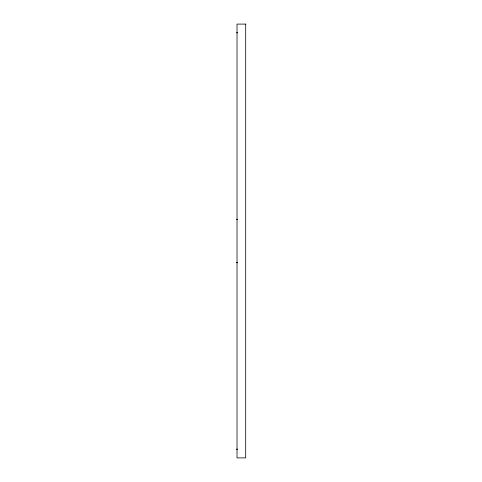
<?xml version="1.0" encoding="UTF-8"?>
<svg xmlns="http://www.w3.org/2000/svg" width="482" height="482" viewBox="0 0 482 482"><rect width="100%" height="100%" fill="white"/><g stroke="black" fill="none" stroke-linecap="round" stroke-linejoin="round"><path stroke-width="0.72" d="M236.445 32.776L237.716 32.776M236.445 219.31L237.716 219.31M236.3 262.69L237.698 262.69M236.3 449.224L237.698 449.224M245.7 24.1L237.024 24.1L237.024 457.9L245.7 457.9L245.7 24.1"/></g></svg>
